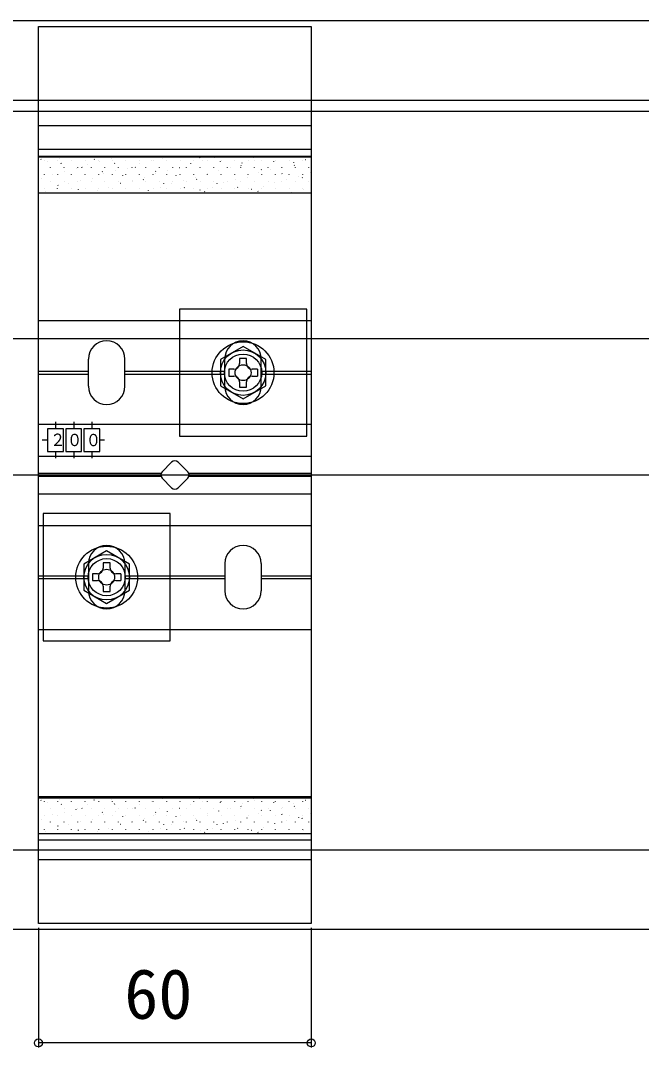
# Model space of a CAD drawing. Units: millimetres, scale not verified. Extents: x -875 to 875, y -1300 to 1292.
# Drawn here: x 163.1 to 299.6, y 742.3 to 968.3 of the extents above; entities that cross this region are included whole.
import ezdxf
from ezdxf.enums import TextEntityAlignment as Align

# ---------------------------------------------------------------- set-up
doc = ezdxf.new("R2010")
doc.units = ezdxf.units.MM
doc.header["$LTSCALE"] = 8
for name, color, linetype in [('0-3_YKK_12', 2, 'Continuous'), ('0-4_YKK_13', 4, 'Continuous'), ('0-5_YKK_D', 6, 'Continuous'), ('0-7_YSS_K', 3, 'Continuous')]:
    doc.layers.add(name, color=color, linetype=linetype)
doc.styles.add('ＭＳ ゴシック', font='')
doc.styles.get('ＭＳ ゴシック').set_extended_font_data('MS Gothic')

msp = doc.modelspace()

# ---------------------------------------------------------------- linework, layer by layer
at = {"layer": '0-3_YKK_12'}
for p, q in [((136.848, 968.258), (788.228, 968.258)), ((742, 948.258), (-283, 948.258)), ((-283, 898.258), (742, 898.258)), ((136.848, 768.258), (788.228, 768.258))]:
    msp.add_line(p, q, dxfattribs=at)
at = {"layer": '0-4_YKK_13'}
for p, q in [((167, 945.158), (227, 945.158)), ((167, 939.962), (227, 939.962)), ((167, 938.434), (227, 938.434)), ((167, 930.274), (167, 938.434)), ((167, 938.247), (227, 938.247)), ((183.048, 937.916), (183.045, 937.925)), ((194.385, 937.993), (194.382, 938.002)), ((202.56, 938.058), (202.505, 938.141)), ((205.722, 938.069), (205.718, 938.079)), ((214.29, 938.094), (214.234, 938.177)), ((217.058, 938.146), (217.055, 938.155)), ((167.575, 937.641), (167.52, 937.725)), ((168.299, 937.35), (168.299, 937.4)), ((169.083, 937.24), (169.079, 937.25)), ((169.674, 935.925), (169.674, 935.975)), ((171.289, 937.35), (171.289, 937.4)), ((171.712, 937.839), (171.708, 937.849)), ((172.079, 936.757), (172.023, 936.84)), ((172.664, 935.925), (172.664, 935.975)), ((174.279, 937.35), (174.279, 937.4)), ((175.312, 935.695), (175.309, 935.704)), ((175.654, 935.925), (175.654, 935.975)), ((176.582, 935.872), (176.527, 935.956)), ((177.269, 937.35), (177.269, 937.4)), ((177.807, 936.671), (177.804, 936.68)), ((178.644, 935.925), (178.644, 935.975)), ((179.305, 937.677), (179.25, 937.761)), ((180.259, 937.35), (180.259, 937.4)), ((180.419, 937.317), (180.416, 937.326)), ((181.634, 935.925), (181.634, 935.975)), ((183.249, 937.35), (183.249, 937.4)), ((183.808, 936.793), (183.753, 936.876)), ((184.624, 935.925), (184.624, 935.975)), ((186.239, 937.35), (186.239, 937.4)), ((186.649, 935.772), (186.645, 935.781)), ((187.614, 935.925), (187.614, 935.975)), ((188.311, 935.908), (188.256, 935.992)), ((189.144, 936.748), (189.141, 936.757)), ((189.229, 937.35), (189.229, 937.4)), ((190.604, 935.925), (190.604, 935.975)), ((191.756, 937.394), (191.753, 937.403)), ((192.219, 937.35), (192.219, 937.4)), ((193.594, 935.925), (193.594, 935.975)), ((195.209, 937.35), (195.209, 937.4)), ((196.584, 935.925), (196.584, 935.975)), ((197.985, 935.848), (197.982, 935.858)), ((198.199, 937.35), (198.199, 937.4)), ((199.574, 935.925), (199.574, 935.975)), ((200.481, 936.824), (200.477, 936.834)), ((201.189, 937.35), (201.189, 937.4)), ((202.564, 935.925), (202.564, 935.975)), ((203.093, 937.47), (203.089, 937.48)), ((204.179, 937.35), (204.179, 937.4)), ((205.554, 935.925), (205.554, 935.975)), ((207.063, 937.173), (207.008, 937.257)), ((207.169, 937.35), (207.169, 937.4)), ((208.544, 935.925), (208.544, 935.975)), ((209.322, 935.925), (209.319, 935.934)), ((210.159, 937.35), (210.159, 937.4)), ((211.566, 936.289), (211.511, 936.372)), ((211.534, 935.925), (211.534, 935.975)), ((211.817, 936.901), (211.814, 936.91)), ((213.149, 937.35), (213.149, 937.4)), ((214.429, 937.547), (214.426, 937.556)), ((214.524, 935.925), (214.524, 935.975)), ((216.139, 937.35), (216.139, 937.4)), ((217.514, 935.925), (217.514, 935.975)), ((218.793, 937.209), (218.738, 937.293)), ((219.129, 937.35), (219.129, 937.4)), ((220.504, 935.925), (220.504, 935.975)), ((220.659, 936.002), (220.655, 936.011)), ((222.119, 937.35), (222.119, 937.4)), ((223.154, 936.978), (223.151, 936.987)), ((223.296, 936.325), (223.241, 936.408)), ((223.494, 935.925), (223.494, 935.975)), ((225.109, 937.35), (225.109, 937.4)), ((225.766, 937.624), (225.763, 937.633)), ((226.484, 935.925), (226.484, 935.975)), ((167.575, 933.474), (167.572, 933.484)), ((168.299, 934.31), (168.299, 934.36)), ((170.071, 934.45), (170.067, 934.46)), ((171.289, 934.31), (171.289, 934.36)), ((172.683, 935.096), (172.68, 935.106)), ((174.279, 934.31), (174.279, 934.36)), ((177.269, 934.31), (177.269, 934.36)), ((178.912, 933.551), (178.909, 933.56)), ((180.259, 934.31), (180.259, 934.36)), ((181.085, 934.988), (181.03, 935.071)), ((181.407, 934.527), (181.404, 934.536)), ((183.249, 934.31), (183.249, 934.36)), ((184.02, 935.173), (184.016, 935.182)), ((185.588, 934.104), (185.533, 934.187)), ((186.239, 934.31), (186.239, 934.36)), ((189.229, 934.31), (189.229, 934.36)), ((190.249, 933.627), (190.245, 933.637)), ((192.219, 934.31), (192.219, 934.36)), ((192.744, 934.603), (192.741, 934.613)), ((192.815, 935.024), (192.759, 935.107)), ((195.209, 934.31), (195.209, 934.36)), ((195.356, 935.249), (195.353, 935.259)), ((197.318, 934.14), (197.263, 934.223)), ((198.199, 934.31), (198.199, 934.36)), ((201.189, 934.31), (201.189, 934.36)), ((201.585, 933.704), (201.582, 933.714)), ((204.081, 934.68), (204.077, 934.689)), ((204.179, 934.31), (204.179, 934.36)), ((206.693, 935.326), (206.69, 935.336)), ((207.169, 934.31), (207.169, 934.36)), ((210.159, 934.31), (210.159, 934.36)), ((212.922, 933.781), (212.919, 933.79)), ((213.149, 934.31), (213.149, 934.36)), ((215.417, 934.757), (215.414, 934.766)), ((216.07, 935.405), (216.014, 935.488)), ((216.139, 934.31), (216.139, 934.36)), ((218.03, 935.403), (218.026, 935.412)), ((219.129, 934.31), (219.129, 934.36)), ((220.573, 934.52), (220.518, 934.603)), ((222.119, 934.31), (222.119, 934.36)), ((224.259, 933.857), (224.255, 933.867)), ((225.076, 933.636), (225.021, 933.719)), ((225.109, 934.31), (225.109, 934.36)), ((226.754, 934.833), (226.751, 934.843)), ((168.299, 931.27), (168.299, 931.32)), ((169.674, 932.885), (169.674, 932.935)), ((171.176, 931.33), (171.172, 931.339)), ((171.34, 931.954), (171.284, 932.038)), ((171.289, 931.27), (171.289, 931.32)), ((172.664, 932.885), (172.664, 932.935)), ((173.671, 932.306), (173.668, 932.315)), ((174.279, 931.27), (174.279, 931.32)), ((175.654, 932.885), (175.654, 932.935)), ((175.843, 931.07), (175.788, 931.153)), ((176.283, 932.952), (176.28, 932.961)), ((177.269, 931.27), (177.269, 931.32)), ((178.644, 932.885), (178.644, 932.935)), ((180.259, 931.27), (180.259, 931.32)), ((181.634, 932.885), (181.634, 932.935)), ((182.512, 931.407), (182.509, 931.416)), ((183.249, 931.27), (183.249, 931.32)), ((184.624, 932.885), (184.624, 932.935)), ((185.008, 932.383), (185.004, 932.392)), ((186.239, 931.27), (186.239, 931.32)), ((187.614, 932.885), (187.614, 932.935)), ((187.62, 933.029), (187.617, 933.038)), ((189.229, 931.27), (189.229, 931.32)), ((190.091, 933.219), (190.036, 933.303)), ((190.604, 932.885), (190.604, 932.935)), ((192.219, 931.27), (192.219, 931.32)), ((193.594, 932.885), (193.594, 932.935)), ((193.849, 931.483), (193.846, 931.493)), ((194.595, 932.335), (194.539, 932.418)), ((195.209, 931.27), (195.209, 931.32)), ((196.344, 932.459), (196.341, 932.469)), ((196.584, 932.885), (196.584, 932.935)), ((198.199, 931.27), (198.199, 931.32)), ((198.957, 933.105), (198.953, 933.115)), ((199.098, 931.45), (199.043, 931.534)), ((199.574, 932.885), (199.574, 932.935)), ((201.189, 931.27), (201.189, 931.32)), ((201.821, 933.255), (201.766, 933.339)), ((202.564, 932.885), (202.564, 932.935)), ((204.179, 931.27), (204.179, 931.32)), ((205.186, 931.56), (205.182, 931.569)), ((205.554, 932.885), (205.554, 932.935)), ((206.324, 932.371), (206.269, 932.454)), ((207.169, 931.27), (207.169, 931.32)), ((207.681, 932.536), (207.678, 932.545)), ((208.544, 932.885), (208.544, 932.935)), ((210.159, 931.27), (210.159, 931.32)), ((210.293, 933.182), (210.29, 933.191)), ((210.827, 931.486), (210.772, 931.57)), ((211.534, 932.885), (211.534, 932.935)), ((213.149, 931.27), (213.149, 931.32)), ((214.524, 932.885), (214.524, 932.935)), ((216.139, 931.27), (216.139, 931.32)), ((216.522, 931.637), (216.519, 931.646)), ((217.514, 932.885), (217.514, 932.935)), ((219.018, 932.613), (219.014, 932.622)), ((219.129, 931.27), (219.129, 931.32)), ((220.504, 932.885), (220.504, 932.935)), ((221.63, 933.259), (221.627, 933.268)), ((222.119, 931.27), (222.119, 931.32)), ((223.494, 932.885), (223.494, 932.935)), ((225.109, 931.27), (225.109, 931.32)), ((225.23, 931.114), (225.227, 931.124)), ((226.484, 932.885), (226.484, 932.935)), ((168.547, 930.731), (168.543, 930.74)), ((179.883, 930.808), (179.88, 930.817)), ((191.22, 930.884), (191.217, 930.894)), ((199.945, 930.315), (199.941, 930.324)), ((202.557, 930.961), (202.553, 930.97)), ((203.601, 930.566), (203.546, 930.649)), ((211.281, 930.392), (211.278, 930.401)), ((213.893, 931.038), (213.89, 931.047)), ((215.331, 930.602), (215.275, 930.685)), ((222.618, 930.468), (222.615, 930.478)), ((167, 902.258), (227, 902.258)), ((178, 887.758), (178, 893.758)), ((186, 887.758), (186, 893.758)), ((208, 887.758), (208, 893.758)), ((212.75, 893.908), (211.25, 893.908)), ((211.25, 893.908), (211.25, 892.758)), ((212.75, 892.758), (212.75, 893.908)), ((216, 887.758), (216, 893.758)), ((167, 891.058), (178, 891.058)), ((167, 890.458), (178, 890.458)), ((186, 891.058), (208, 891.058)), ((186, 890.458), (208, 890.458)), ((210, 891.508), (208.85, 891.508)), ((215.15, 891.508), (214, 891.508)), ((215.15, 891.508), (215.15, 890.008)), ((216, 891.058), (227, 891.058)), ((216, 890.458), (227, 890.458)), ((211.25, 888.758), (211.25, 887.608)), ((212.75, 887.608), (212.75, 888.758)), ((214, 890.008), (215.15, 890.008)), ((211.25, 887.608), (212.75, 887.608)), ((167, 879.408), (227, 879.408)), ((170.75, 879.968), (170.75, 878.408)), ((174.75, 879.968), (174.75, 878.408)), ((178.75, 879.968), (178.75, 878.408)), ((169, 875.908), (167.829, 875.908)), ((181.535, 875.908), (180.5, 875.908)), ((167, 872.408), (227, 872.408)), ((170.75, 873.408), (170.75, 871.934)), ((174.75, 873.408), (174.75, 871.934)), ((178.75, 873.408), (178.75, 871.934)), ((194.172, 868.965), (196.293, 871.087)), ((197.707, 871.087), (199.828, 868.965)), ((193.925, 868.558), (167, 868.558)), ((167, 867.958), (193.925, 867.958)), ((227, 868.558), (200.075, 868.558)), ((200.075, 867.958), (227, 867.958)), ((196.293, 865.43), (194.172, 867.551)), ((199.828, 867.551), (197.707, 865.43)), ((167, 864.108), (227, 864.108)), ((167, 857.108), (227, 857.108)), ((178, 848.758), (178, 842.758)), ((182.75, 848.908), (181.25, 848.908)), ((181.25, 848.908), (181.25, 847.758)), ((182.75, 847.758), (182.75, 848.908)), ((186, 848.758), (186, 842.758)), ((208, 848.758), (208, 842.758)), ((216, 848.758), (216, 842.758)), ((167, 846.058), (178, 846.058)), ((167, 845.458), (178, 845.458)), ((180, 846.508), (178.85, 846.508)), ((185.15, 846.508), (184, 846.508)), ((185.15, 846.508), (185.15, 845.008)), ((186, 846.058), (208, 846.058)), ((186, 845.458), (208, 845.458)), ((216, 846.058), (227, 846.058)), ((216, 845.458), (227, 845.458)), ((181.25, 843.758), (181.25, 842.608)), ((182.75, 842.608), (182.75, 843.758)), ((184, 845.008), (185.15, 845.008)), ((181.25, 842.608), (182.75, 842.608)), ((167, 834.258), (227, 834.258)), ((167, 789.24), (167, 797.461)), ((167, 797.461), (227, 797.461)), ((167, 797.213), (227, 797.213)), ((167.575, 796.608), (167.52, 796.691)), ((168.299, 796.316), (168.299, 796.366)), ((169.083, 796.207), (169.079, 796.216)), ((171.289, 796.316), (171.289, 796.366)), ((171.712, 796.806), (171.708, 796.815)), ((172.079, 795.723), (172.023, 795.807)), ((174.279, 796.316), (174.279, 796.366)), ((177.269, 796.316), (177.269, 796.366)), ((177.807, 795.637), (177.804, 795.647)), ((179.305, 796.644), (179.25, 796.727)), ((180.259, 796.316), (180.259, 796.366)), ((180.419, 796.283), (180.416, 796.293)), ((183.048, 796.882), (183.045, 796.892)), ((183.249, 796.316), (183.249, 796.366)), ((183.808, 795.759), (183.753, 795.843)), ((186.239, 796.316), (186.239, 796.366)), ((189.144, 795.714), (189.141, 795.723)), ((189.229, 796.316), (189.229, 796.366)), ((191.756, 796.36), (191.753, 796.369)), ((192.219, 796.316), (192.219, 796.366)), ((194.385, 796.959), (194.382, 796.968)), ((195.209, 796.316), (195.209, 796.366)), ((198.199, 796.316), (198.199, 796.366)), ((200.481, 795.791), (200.477, 795.8)), ((201.189, 796.316), (201.189, 796.366)), ((202.56, 797.024), (202.505, 797.108)), ((203.093, 796.437), (203.089, 796.446)), ((204.179, 796.316), (204.179, 796.366)), ((205.722, 797.036), (205.718, 797.045)), ((207.063, 796.14), (207.008, 796.223)), ((207.169, 796.316), (207.169, 796.366)), ((210.159, 796.316), (210.159, 796.366)), ((211.817, 795.867), (211.814, 795.877)), ((213.149, 796.316), (213.149, 796.366)), ((214.29, 797.06), (214.234, 797.144)), ((214.429, 796.513), (214.426, 796.523)), ((216.139, 796.316), (216.139, 796.366)), ((217.058, 797.112), (217.055, 797.122)), ((218.793, 796.176), (218.738, 796.259)), ((219.129, 796.316), (219.129, 796.366)), ((222.119, 796.316), (222.119, 796.366)), ((223.154, 795.944), (223.151, 795.953)), ((225.109, 796.316), (225.109, 796.366)), ((225.766, 796.59), (225.763, 796.599)), ((168.299, 793.276), (168.299, 793.326)), ((169.674, 794.891), (169.674, 794.941)), ((170.071, 793.417), (170.067, 793.426)), ((171.289, 793.276), (171.289, 793.326)), ((172.664, 794.891), (172.664, 794.941)), ((172.683, 794.063), (172.68, 794.072)), ((174.279, 793.276), (174.279, 793.326)), ((175.312, 794.661), (175.309, 794.671)), ((175.654, 794.891), (175.654, 794.941)), ((176.582, 794.839), (176.527, 794.922)), ((177.269, 793.276), (177.269, 793.326)), ((178.644, 794.891), (178.644, 794.941)), ((180.259, 793.276), (180.259, 793.326)), ((181.085, 793.954), (181.03, 794.038)), ((181.407, 793.493), (181.404, 793.503)), ((181.634, 794.891), (181.634, 794.941)), ((183.249, 793.276), (183.249, 793.326)), ((184.02, 794.139), (184.016, 794.149)), ((184.624, 794.891), (184.624, 794.941)), ((186.239, 793.276), (186.239, 793.326)), ((186.649, 794.738), (186.645, 794.748)), ((187.614, 794.891), (187.614, 794.941)), ((188.311, 794.875), (188.256, 794.958)), ((189.229, 793.276), (189.229, 793.326)), ((190.604, 794.891), (190.604, 794.941)), ((192.219, 793.276), (192.219, 793.326)), ((192.744, 793.57), (192.741, 793.579)), ((192.815, 793.99), (192.759, 794.074)), ((193.594, 794.891), (193.594, 794.941)), ((195.209, 793.276), (195.209, 793.326)), ((195.356, 794.216), (195.353, 794.225)), ((196.584, 794.891), (196.584, 794.941)), ((197.985, 794.815), (197.982, 794.824)), ((198.199, 793.276), (198.199, 793.326)), ((199.574, 794.891), (199.574, 794.941)), ((201.189, 793.276), (201.189, 793.326)), ((202.564, 794.891), (202.564, 794.941)), ((204.081, 793.646), (204.077, 793.656)), ((204.179, 793.276), (204.179, 793.326)), ((205.554, 794.891), (205.554, 794.941)), ((206.693, 794.293), (206.69, 794.302)), ((207.169, 793.276), (207.169, 793.326)), ((208.544, 794.891), (208.544, 794.941)), ((209.322, 794.891), (209.319, 794.901)), ((210.159, 793.276), (210.159, 793.326)), ((211.566, 795.255), (211.511, 795.339)), ((211.534, 794.891), (211.534, 794.941)), ((213.149, 793.276), (213.149, 793.326)), ((214.524, 794.891), (214.524, 794.941)), ((215.417, 793.723), (215.414, 793.733)), ((216.07, 794.371), (216.014, 794.454)), ((216.139, 793.276), (216.139, 793.326)), ((217.514, 794.891), (217.514, 794.941)), ((218.03, 794.369), (218.026, 794.379)), ((219.129, 793.276), (219.129, 793.326)), ((220.504, 794.891), (220.504, 794.941)), ((220.573, 793.486), (220.518, 793.57)), ((220.659, 794.968), (220.655, 794.977)), ((222.119, 793.276), (222.119, 793.326)), ((223.296, 795.291), (223.241, 795.375)), ((223.494, 794.891), (223.494, 794.941)), ((225.109, 793.276), (225.109, 793.326)), ((226.484, 794.891), (226.484, 794.941)), ((226.754, 793.8), (226.751, 793.809)), ((167.575, 792.441), (167.572, 792.45)), ((169.674, 791.851), (169.674, 791.901)), ((171.34, 790.921), (171.284, 791.004)), ((172.664, 791.851), (172.664, 791.901)), ((173.671, 791.272), (173.668, 791.282)), ((175.654, 791.851), (175.654, 791.901)), ((176.283, 791.918), (176.28, 791.928)), ((178.644, 791.851), (178.644, 791.901)), ((178.912, 792.517), (178.909, 792.527)), ((181.634, 791.851), (181.634, 791.901)), ((184.624, 791.851), (184.624, 791.901)), ((185.008, 791.349), (185.004, 791.358)), ((185.588, 793.07), (185.533, 793.153)), ((187.614, 791.851), (187.614, 791.901)), ((187.62, 791.995), (187.617, 792.004)), ((190.091, 792.186), (190.036, 792.269)), ((190.249, 792.594), (190.245, 792.603)), ((190.604, 791.851), (190.604, 791.901)), ((193.594, 791.851), (193.594, 791.901)), ((194.595, 791.301), (194.539, 791.385)), ((196.344, 791.426), (196.341, 791.435)), ((196.584, 791.851), (196.584, 791.901)), ((197.318, 793.106), (197.263, 793.189)), ((198.957, 792.072), (198.953, 792.081)), ((199.574, 791.851), (199.574, 791.901)), ((201.585, 792.671), (201.582, 792.68)), ((201.821, 792.222), (201.766, 792.305)), ((202.564, 791.851), (202.564, 791.901)), ((205.554, 791.851), (205.554, 791.901)), ((206.324, 791.337), (206.269, 791.421)), ((207.681, 791.502), (207.678, 791.512)), ((208.544, 791.851), (208.544, 791.901)), ((210.293, 792.148), (210.29, 792.158)), ((211.534, 791.851), (211.534, 791.901)), ((212.922, 792.747), (212.919, 792.757)), ((214.524, 791.851), (214.524, 791.901)), ((217.514, 791.851), (217.514, 791.901)), ((219.018, 791.579), (219.014, 791.588)), ((220.504, 791.851), (220.504, 791.901)), ((221.63, 792.225), (221.627, 792.234)), ((223.494, 791.851), (223.494, 791.901)), ((224.259, 792.824), (224.255, 792.833)), ((225.076, 792.602), (225.021, 792.685)), ((226.484, 791.851), (226.484, 791.901)), ((168.299, 790.236), (168.299, 790.286)), ((168.547, 789.697), (168.543, 789.707)), ((171.176, 790.296), (171.172, 790.306)), ((171.289, 790.236), (171.289, 790.286)), ((174.279, 790.236), (174.279, 790.286)), ((175.843, 790.036), (175.788, 790.12)), ((177.269, 790.236), (177.269, 790.286)), ((179.883, 789.774), (179.88, 789.784)), ((180.259, 790.236), (180.259, 790.286)), ((182.512, 790.373), (182.509, 790.382)), ((183.249, 790.236), (183.249, 790.286)), ((186.239, 790.236), (186.239, 790.286)), ((189.229, 790.236), (189.229, 790.286)), ((191.22, 789.851), (191.217, 789.86)), ((192.219, 790.236), (192.219, 790.286)), ((193.849, 790.45), (193.846, 790.459)), ((195.209, 790.236), (195.209, 790.286)), ((198.199, 790.236), (198.199, 790.286)), ((199.098, 790.417), (199.043, 790.5)), ((199.945, 789.281), (199.941, 789.291)), ((201.189, 790.236), (201.189, 790.286)), ((202.557, 789.927), (202.553, 789.937)), ((203.601, 789.532), (203.546, 789.616)), ((204.179, 790.236), (204.179, 790.286)), ((205.186, 790.526), (205.182, 790.536)), ((207.169, 790.236), (207.169, 790.286)), ((210.159, 790.236), (210.159, 790.286)), ((210.827, 790.453), (210.772, 790.536)), ((211.281, 789.358), (211.278, 789.368)), ((213.149, 790.236), (213.149, 790.286)), ((213.893, 790.004), (213.89, 790.014)), ((215.331, 789.568), (215.275, 789.652)), ((216.139, 790.236), (216.139, 790.286)), ((216.522, 790.603), (216.519, 790.612)), ((219.129, 790.236), (219.129, 790.286)), ((222.119, 790.236), (222.119, 790.286)), ((222.618, 789.435), (222.615, 789.444)), ((225.109, 790.236), (225.109, 790.286)), ((225.23, 790.081), (225.227, 790.09)), ((167, 787.935), (227, 787.935)), ((167, 783.658), (227, 783.658))]:
    msp.add_line(p, q, dxfattribs=at)
for points in [[(227, 966.958), (227, 769.558), (167, 769.558), (167, 966.958)], [(198, 876.758), (226, 876.758), (226, 904.758), (198, 904.758)], [(217, 893.645), (212, 896.532), (207, 893.645), (207, 887.872), (212, 884.985), (217, 887.872)], [(169, 873.408), (172.5, 873.408), (172.5, 878.408), (169, 878.408)], [(173, 873.408), (176.5, 873.408), (176.5, 878.408), (173, 878.408)], [(177, 873.408), (180.5, 873.408), (180.5, 878.408), (177, 878.408)], [(168, 831.758), (196, 831.758), (196, 859.758), (168, 859.758)], [(187, 848.645), (182, 851.532), (177, 848.645), (177, 842.872), (182, 839.985), (187, 842.872)]]:
    msp.add_lwpolyline(points, close=True, dxfattribs=at)
for points in [[(227, 938.434), (227, 930.274), (167, 930.274)], [(208.85, 891.508), (208.85, 890.008), (210, 890.008)], [(178.85, 846.508), (178.85, 845.008), (180, 845.008)], [(227, 797.461), (227, 789.24), (167, 789.24)]]:
    msp.add_lwpolyline(points, dxfattribs=at)
for centre, radius in [((212, 890.758), 6.8), ((212, 890.758), 5), ((212, 890.758), 4.1), ((212, 890.758), 1.75), ((182, 845.758), 6.8), ((182, 845.758), 5), ((182, 845.758), 4.1), ((182, 845.758), 1.75)]:
    msp.add_circle(centre, radius, dxfattribs=at)
for centre, radius, start, end in [((182, 893.758), 4, 0, 180), ((212, 893.758), 4, 0, 180), ((210, 892.758), 1.25, 270, 0), ((214, 892.758), 1.25, 180, 270), ((210, 888.758), 1.25, 0, 90), ((214, 888.758), 1.25, 90, 180), ((182, 887.758), 4, 180, 0), ((212, 887.758), 4, 180, 0), ((197, 870.38), 1, 45, 135), ((194.879, 868.258), 1, 135, 225), ((199.121, 868.258), 1, 315, 45), ((197, 866.137), 1, 225, 315), ((182, 848.758), 4, 0, 180), ((212, 848.758), 4, 0, 180), ((180, 847.758), 1.25, 270, 0), ((184, 847.758), 1.25, 180, 270), ((180, 843.758), 1.25, 0, 90), ((184, 843.758), 1.25, 90, 180), ((182, 842.758), 4, 180, 0), ((212, 842.758), 4, 180, 0)]:
    msp.add_arc(centre, radius, start, end, dxfattribs=at)
at = {"layer": '0-5_YKK_D'}
for p, q in [((167, 768.558), (167, 742.258)), ((227, 768.558), (227, 742.258)), ((227, 743.258), (167, 743.258))]:
    msp.add_line(p, q, dxfattribs=at)
for centre in [(167, 743.258), (227, 743.258)]:
    msp.add_circle(centre, 0.875, dxfattribs=at)
at = {"layer": '0-7_YSS_K'}
for p, q in [((-285.5, 950.758), (788.228, 950.758)), ((-203, 868.258), (791.228, 868.258)), ((-120.5, 785.758), (788.228, 785.758))]:
    msp.add_line(p, q, dxfattribs=at)

# ---------------------------------------------------------------- texts
at = {"layer": '0-4_YKK_13', "style": 'ＭＳ ゴシック', "width": 0.9}
for s, p in [('２', (169.594, 873.827)), ('０', (173.283, 873.787)), ('０', (177.42, 873.768))]:
    msp.add_text(s, height=2.711, dxfattribs=at).set_placement(p, align=Align.BOTTOM_LEFT)
at = {"layer": '0-5_YKK_D', "style": 'ＭＳ ゴシック'}
msp.add_text('60', height=11, dxfattribs=at).set_placement((185.878, 745.258), align=Align.BOTTOM_LEFT)

doc.saveas('drawing.dxf')
